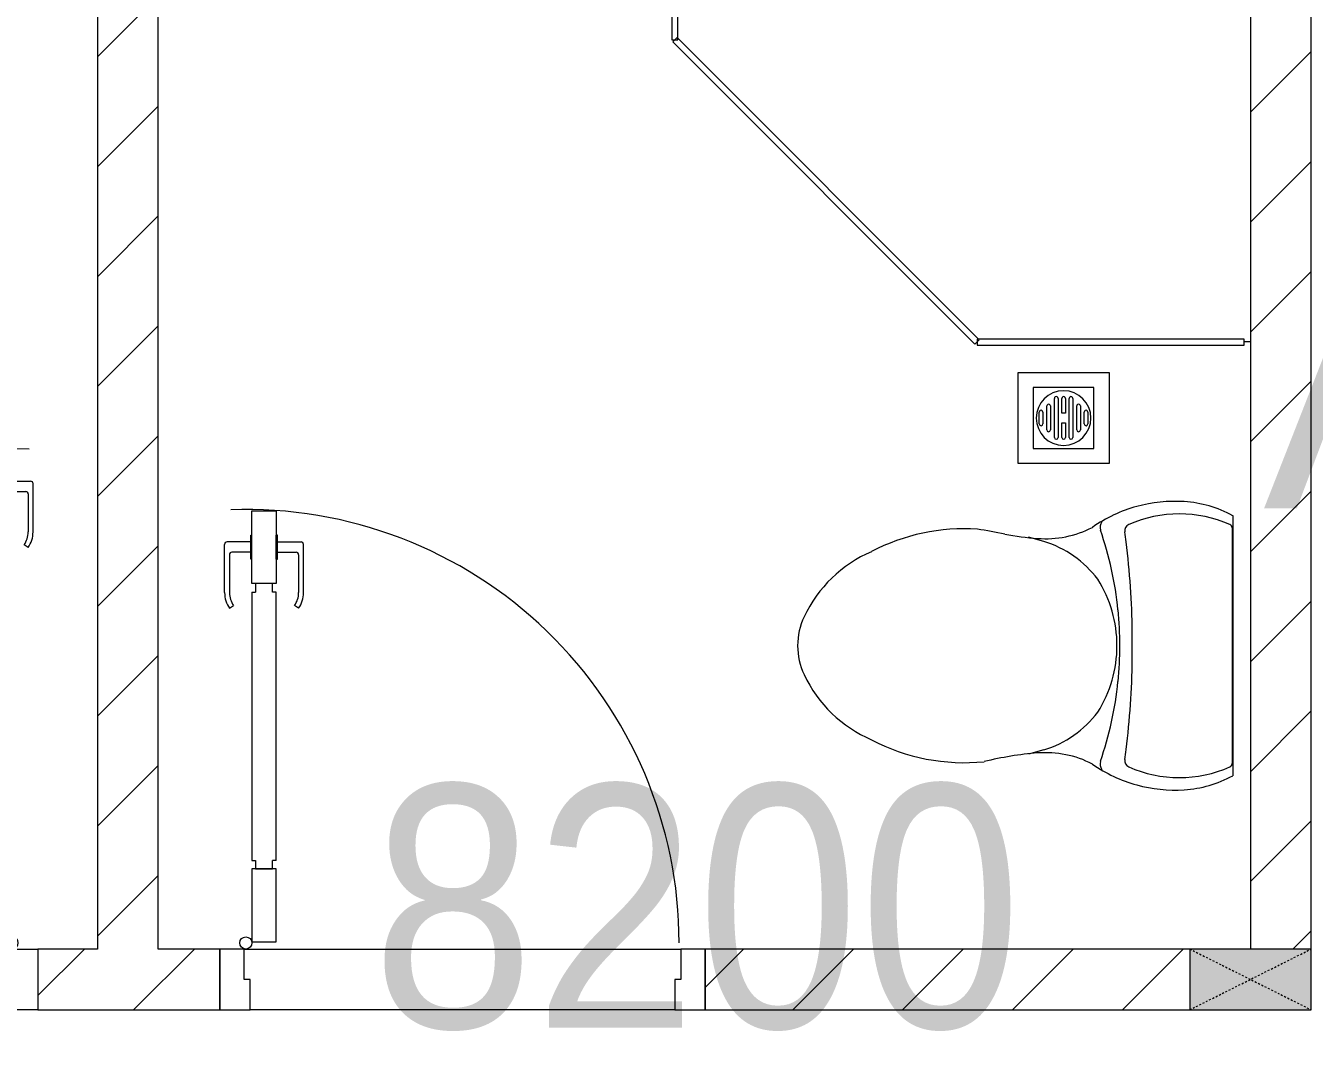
# Model space of a CAD drawing. Header units: millimetres. Extents: x 962 to 239635, y -15958 to 82755.
# Drawn here: x 125685 to 127809, y 28767 to 30458 of the extents above; entities that cross this region are included whole.
import ezdxf

# ---------------------------------------------------------------- set-up
doc = ezdxf.new("R2010")
doc.units = ezdxf.units.MM
doc.linetypes.add('Dash', pattern=[6, 3, -3])
for name, color, linetype, lineweight in [('0-1', 7, 'Continuous', 5), ('A-ANNO-DIMS', 211, 'Continuous', 9), ('A-ANNO-DIMS-160', 211, 'Continuous', 9), ('A-AREA-IDEN', 2, 'Continuous', 9), ('A-DETL-GENF-1', 9, 'Continuous', 9), ('A-DOOR-1', 254, 'Continuous', 9), ('A-DOOR-2', 9, 'Continuous', 9), ('A-FLOR-2', 9, 'Continuous', 9), ('A-GLAZ-CURT-1', 254, 'Continuous', 9), ('A-GLAZ-CURT-2', 9, 'Continuous', 9), ('A-WALL-1', 253, 'Continuous', 18), ('A-WALL-2', 9, 'Continuous', 9), ('A-WALL-PATT-1', 10, 'Continuous', 9), ('M-EQPM-1', 254, 'Continuous', 9), ('P-SANR-FIXT-1', 254, 'Continuous', 9), ('S-COLS', 52, 'Continuous', 9), ('S-COLS-3', 254, 'Continuous', 9), ('S-COLS-4', 253, 'Continuous', 18), ('S-COLS-HDLN-1', 9, 'Dash', 9)]:
    doc.layers.add(name, color=color, linetype=linetype, lineweight=lineweight)
doc.styles.add('Arial_11', font='arial_0.ttf', dxfattribs={"height": 400})
doc.styles.add('UTM Avo', font='UTM Avo.ttf', dxfattribs={"width": 0.9, "height": 400})
doc.dimstyles.new('1_Dim_chi_tiet_2_5', dxfattribs={"dimscale": 304.8, "dimtxt": 399.720379, "dimasz": 0.629921, "dimexe": 0.524934, "dimexo": 0.0625, "dimgap": 0.052493, "dimtad": 1, "dimdec": 0, "dimrnd": 5, "dimzin": 0, "dimdsep": 46, "dimtxsty": 'UTM Avo', "dimblk1": 'OBLIQUE', "dimblk2": 'OBLIQUE', "dimsah": 1, "dimcen": 0.09, "dimdle": 0.524934, "dimazin": 0, "dimtfac": 1, "dimtdec": 4, "dimtix": 1, "dimtmove": 0, "dimatfit": 3, "dimfxl": 1.049869, "dimfxlon": 1, "dimtvp": 1, "dimtolj": 1, "dimtzin": 0, "dimarcsym": 2})
doc.dimstyles.new('1_Dim_chi_tiet_2_5_1', dxfattribs={"dimscale": 304.8, "dimtxt": 399.720379, "dimasz": 0.629921, "dimexe": 0.524934, "dimexo": 0.0625, "dimgap": 0.052493, "dimtad": 1, "dimdec": 0, "dimrnd": 5, "dimzin": 0, "dimdsep": 46, "dimtxsty": 'UTM Avo', "dimblk1": 'OBLIQUE', "dimblk2": 'OBLIQUE', "dimsah": 1, "dimcen": 0.09, "dimdle": 0.524934, "dimazin": 0, "dimtfac": 1, "dimtdec": 4, "dimtix": 1, "dimtmove": 0, "dimatfit": 3, "dimfxl": 1.049869, "dimfxlon": 1, "dimtvp": 1, "dimtolj": 1, "dimtzin": 0, "dimarcsym": 2})
pattern_1 = [(45, (0, 0), (-90.50967, 90.50967), [])]

# ---------------------------------------------------------------- blocks, each defined once
blk = doc.blocks.new('DOOR_CW_01 CANH MO-PANEL KINH - DIW_01-900x2200-CỬA GỖ VÂN LAMINATE-553375-TKCS_MB TẦNG 2')
at = {"layer": 'A-DETL-GENF-1'}
for p, q in [((-397, -182), (-397, -62)), ((-397, -62), (-357, -62)), ((-357, -62), (-357, -182)), ((-357, -182), (-397, -182)), ((-391, -196), (-391, -182)), ((-391, -182), (-363, -182)), ((-363, -182), (-363, -196)), ((-397, -196), (-391, -196)), ((-397, -738), (-397, -196)), ((-357, -196), (-363, -196)), ((-357, -196), (-357, -738)), ((-433.9, -711.2), (-427.3, -715.8)), ((-320.1, -711.2), (-326.7, -715.8)), ((-442, -737), (-442, -816.5)), ((-434, -799.5), (-434, -737)), ((-397, -738), (-391, -738)), ((-391, -752), (-391, -738)), ((-357, -738), (-363, -738)), ((-363, -738), (-363, -752)), ((-320, -799.5), (-320, -737)), ((-312, -737), (-312, -816.5)), ((-357, -752), (-397, -752)), ((-397, -752), (-397, -872)), ((-363, -752), (-391, -752)), ((-357, -872), (-357, -752)), ((-399, -803.5), (-430, -803.5)), ((-399, -792.2), (-399, -831.8)), ((-397, -792.2), (-399, -792.2)), ((-397, -792.2), (-397, -831.8)), ((-357, -792.2), (-357, -831.8)), ((-357, -792.2), (-355, -792.2)), ((-355, -792.2), (-355, -831.8)), ((-355, -803.5), (-324, -803.5)), ((-399, -820.5), (-438, -820.5)), ((-355, -820.5), (-316, -820.5)), ((-399, -831.8), (-397, -831.8)), ((-355, -831.8), (-357, -831.8)), ((-397, -872), (-357, -872))]:
    blk.add_line(p, q, dxfattribs=at)
blk.add_circle((-407, -60), 10, dxfattribs=at)
for centre, radius, start, end in [((-407, -60), 814, 268, 0), ((-397, -737), 45, 145, 180), ((-397, -737), 37, 145, 180), ((-357, -737), 37, 0, 35), ((-357, -737), 45, 360, 35), ((-430, -799.5), 4, 180, 270), ((-324, -799.5), 4, 270, 0), ((-438, -816.5), 4, 180, 270), ((-316, -816.5), 4, 270, 0)]:
    blk.add_arc(centre, radius, start, end, dxfattribs=at)
at = {"layer": 'A-DOOR-2'}
for p, q in [((-450, -50), (-450, 50)), ((-450, 50), (-400, 50)), ((-400, 50), (-400, 0)), ((400, 0), (400, 50)), ((400, 50), (450, 50)), ((450, 50), (450, -50)), ((-410, 0), (-410, -50)), ((-400, 0), (-410, 0)), ((410, 0), (400, 0)), ((410, -50), (410, 0)), ((-410, -50), (-450, -50)), ((-407, -50), (-382, -50)), ((450, -50), (410, -50))]:
    blk.add_line(p, q, dxfattribs=at)
blk = doc.blocks.new('DOOR_CW_01 CANH MO-PANEL KINH - DIG_02-800x2200-CỬA NHÔM KÍNH-V2-TKCS_MB TẦNG 2')
at = {"layer": 'A-DETL-GENF-1'}
for p, q in [((-347, 772), (-307, 772)), ((-347, 652), (-347, 772)), ((-307, 772), (-307, 652)), ((-349, 731.8), (-347, 731.8)), ((-349, 692.2), (-349, 731.8)), ((-347, 692.2), (-347, 731.8)), ((-307, 692.2), (-307, 731.8)), ((-305, 731.8), (-307, 731.8)), ((-305, 692.2), (-305, 731.8)), ((-392, 637), (-392, 716.5)), ((-349, 720.5), (-388, 720.5)), ((-349, 703.5), (-380, 703.5)), ((-305, 720.5), (-266, 720.5)), ((-305, 703.5), (-274, 703.5)), ((-262, 637), (-262, 716.5)), ((-384, 699.5), (-384, 637)), ((-347, 692.2), (-349, 692.2)), ((-307, 692.2), (-305, 692.2)), ((-270, 699.5), (-270, 637)), ((-307, 652), (-347, 652)), ((-347, 638), (-341, 638)), ((-347, 638), (-347, 196)), ((-313, 652), (-341, 652)), ((-341, 652), (-341, 638)), ((-313, 638), (-313, 652)), ((-307, 638), (-313, 638)), ((-307, 196), (-307, 638)), ((-383.9, 611.2), (-377.3, 615.8)), ((-270.1, 611.2), (-276.7, 615.8)), ((-347, 196), (-341, 196)), ((-341, 196), (-341, 182)), ((-307, 196), (-313, 196)), ((-313, 182), (-313, 196)), ((-307, 182), (-347, 182)), ((-347, 182), (-347, 62)), ((-341, 182), (-313, 182)), ((-307, 62), (-307, 182)), ((-347, 62), (-307, 62))]:
    blk.add_line(p, q, dxfattribs=at)
blk.add_circle((-357, 60), 10, dxfattribs=at)
for centre, radius, start, end in [((-357, 60), 714, 360, 92), ((-388, 716.5), 4, 90, 180), ((-380, 699.5), 4, 90, 180), ((-274, 699.5), 4, 0, 90), ((-266, 716.5), 4, 0, 90), ((-347, 637), 45, 180, 215), ((-347, 637), 37, 180, 215), ((-307, 637), 37, 325, 0), ((-307, 637), 45, 325, 0)]:
    blk.add_arc(centre, radius, start, end, dxfattribs=at)
at = {"layer": 'A-DOOR-2'}
for p, q in [((-360, 50), (-400, 50)), ((-400, 50), (-400, -50)), ((-360, 0), (-360, 50)), ((-357, 50), (-332, 50)), ((400, 50), (360, 50)), ((360, 50), (360, 0)), ((400, -50), (400, 50)), ((-350, 0), (-360, 0)), ((-350, -50), (-350, 0)), ((360, 0), (350, 0)), ((350, 0), (350, -50)), ((-400, -50), (-350, -50)), ((350, -50), (400, -50))]:
    blk.add_line(p, q, dxfattribs=at)
blk = doc.blocks.new('TOILET - TOILET-400871-TKCS_MB TẦNG 2')
at = {"layer": 'P-SANR-FIXT-1'}
for p, q in [((-171.7, 330.3), (-178.6, 355.5)), ((171.7, 330.3), (178.6, 355.5)), ((214.2, 19), (-214.2, 19)), ((194, 19.9), (-194, 19.9))]:
    blk.add_line(p, q, dxfattribs=at)
for centre, radius, start, end in [((45.1, 528.6), 217.6, 115.2282, 156.7784), ((0, 624.4), 111.7, 64.7718, 115.2282), ((-45.1, 528.6), 217.6, 23.2216, 64.7718), ((137.1, 461.2), 329.8, 152.3122, 185.6513), ((-137.1, 461.2), 329.8, 356.3165, 27.6878), ((-719.2, 297.5), 544.3, 4.5441, 13.9464), ((-1948.3, 805.1), 2171.2, 349.1051, 350.319), ((719.2, 297.5), 544.3, 169.7121, 175.4559), ((-343.5, 327.4), 167.3, 332.62, 4.5441), ((343.5, 327.4), 167.3, 175.4559, 207.38), ((-0.4, 384), 179.5, 197.4036, 232.5964), ((0.4, 384), 179.5, 307.4036, 342.5964), ((-4, 115.7), 233.6, 144.7853, 164.7039), ((-195, 224.1), 13.8, 71.0073, 129.3276), ((0.6, 792.1), 586.9, 251.0073, 264.1678), ((0, 416), 206.1, 237.9268, 270), ((0, 416), 206.1, 270, 302.0732), ((-0.6, 792.1), 586.9, 275.8322, 288.9927), ((195, 224.1), 13.8, 50.6724, 108.9927), ((4, 115.7), 233.6, 15.2961, 35.2147), ((-189.1, 185.5), 11.7, 82.4212, 154.5895), ((178.9, 2951.3), 2778.4, 262.4212, 262.7649), ((-14.3, 1400.4), 1215.6, 262.593, 269.6026), ((0, 786.7), 581.5, 264.1678, 275.8322), ((14.3, 1400.4), 1215.6, 270.3974, 277.407), ((-178.9, 2951.3), 2778.4, 277.2351, 277.5788), ((189.1, 185.5), 11.7, 25.4105, 97.5788), ((1.9, 114.1), 239.7, 164.7039, 183.5487), ((-9.8, 107.2), 207.3, 156.2862, 203.7138), ((0, 3462.8), 3278, 269.6026, 270.3974), ((9.8, 107.2), 207.3, 336.2862, 23.7138), ((-1.9, 114.1), 239.7, 356.4513, 15.2961), ((-46.1, 111.1), 191.6, 183.5487, 208.7191), ((46.1, 111.1), 191.6, 331.2809, 356.4513), ((-193.7, 26.4), 6.48, 203.7138, 267.6832), ((193.7, 26.4), 6.48, 272.3168, 336.2862)]:
    blk.add_arc(centre, radius, start, end, dxfattribs=at)
blk = doc.blocks.new('THU NUOC - THU NUOC-455054-TKCS_MB TẦNG 2')
at = {"layer": 'M-EQPM-1'}
for p, q in [((-66.3, -70.6), (-66.3, 79.4)), ((-66.3, 79.4), (83.7, 79.4)), ((83.7, 79.4), (83.7, -70.6)), ((58.7, 54.4), (-41.3, 54.4)), ((-41.3, 54.4), (-41.3, -45.6)), ((-1.1, 44.5), (18.5, 44.5)), ((58.7, -45.6), (58.7, 54.4)), ((-11, 32.1), (28.5, 32.1)), ((28.5, 26.1), (-11, 26.1)), ((18.5, 38.5), (-1.1, 38.5)), ((-23.3, 19.6), (40.9, 19.6)), ((40.9, 13.6), (-23.3, 13.6)), ((-23.3, 7.2), (0.7, 7.2)), ((0.7, 1.2), (-23.3, 1.2)), ((0.7, 7.2), (0.7, 1.2)), ((16.7, 1.2), (16.7, 7.2)), ((16.7, 7.2), (40.9, 7.2)), ((40.9, 1.2), (16.7, 1.2)), ((-23.3, -4.8), (40.9, -4.8)), ((40.9, -10.8), (-23.3, -10.8)), ((-11, -17.3), (28.5, -17.3)), ((28.5, -23.3), (-11, -23.3)), ((-1.1, -29.6), (18.5, -29.6)), ((18.5, -35.6), (-1.1, -35.6)), ((-41.3, -45.6), (58.7, -45.6)), ((83.7, -70.6), (-66.3, -70.6))]:
    blk.add_line(p, q, dxfattribs=at)
for centre, radius, start, end in [((8.7, 4.4), 45, 0, 180), ((8.7, 4.4), 45, 360, 180), ((-1.1, 41.5), 3, 90, 270), ((18.5, 41.5), 3, 270, 90), ((-11, 29.1), 3, 90, 270), ((28.5, 29.1), 3, 270, 90), ((8.7, 4.4), 45, 180, 0), ((8.7, 4.4), 45, 180, 360), ((-23.3, 16.6), 3, 90, 270), ((-23.3, 4.2), 3, 90, 270), ((40.9, 16.6), 3, 270, 90), ((40.9, 4.2), 3, 270, 90), ((-23.3, -7.8), 3, 90, 270), ((-11, -20.3), 3, 90, 270), ((28.5, -20.3), 3, 270, 90), ((40.9, -7.8), 3, 270, 90), ((-1.1, -32.6), 3, 90, 270), ((18.5, -32.6), 3, 270, 90)]:
    blk.add_arc(centre, radius, start, end, dxfattribs=at)
blk = doc.blocks.new('System Panel - Glazed-901200-TKCS_MB TẦNG 2')
at = {"layer": 'A-GLAZ-CURT-2'}
for p, q in [((220.1, 5), (-220.1, 5)), ((-220.1, 5), (-220.1, -5)), ((220.1, -5), (220.1, 5)), ((-220.1, -5), (220.1, -5))]:
    blk.add_line(p, q, dxfattribs=at)
blk = doc.blocks.new('System Panel - Glazed-579637-TKCS_MB TẦNG 2')
at = {"layer": 'A-GLAZ-CURT-2'}
for p, q in [((352.2, 5), (-352.2, 5)), ((-352.2, 5), (-352.2, -5)), ((352.2, -5), (352.2, 5)), ((-352.2, -5), (352.2, -5))]:
    blk.add_line(p, q, dxfattribs=at)
blk = doc.blocks.new('System Panel - Glazed-901201-TKCS_MB TẦNG 2')
at = {"layer": 'A-GLAZ-CURT-2'}
for p, q in [((221.2, 5), (-221.2, 5)), ((-221.2, 5), (-221.2, -5)), ((221.2, -5), (221.2, 5)), ((-221.2, -5), (221.2, -5))]:
    blk.add_line(p, q, dxfattribs=at)
blk = doc.blocks.new('G1_SOF - BO TRU - 100x200-745959-TKCS_MB TẦNG 2')
at = {"layer": 'S-COLS'}
blk.add_hatch(color=256, dxfattribs=at).paths.add_polyline_path([(-50, 100), (-50, -100), (50, -100), (50, 100)])
at = {"layer": 'S-COLS-4'}
for p, q in [((50, 100), (-50, 100)), ((-50, 100), (-50, -100)), ((50, -100), (50, 100)), ((-50, -100), (50, -100))]:
    blk.add_line(p, q, dxfattribs=at)
at = {"layer": 'S-COLS-HDLN-1'}
for p, q in [((50, 100), (-50, -100)), ((-50, 100), (50, -100))]:
    blk.add_line(p, q, dxfattribs=at)
blk = doc.blocks.new('NCV_TKTC_TANG 2_rvt-1-TKCS_MB TẦNG 2')
at = {"layer": 'A-WALL-PATT-1'}
h = blk.add_hatch(dxfattribs=at)
h.set_pattern_fill('FP_1', color=256, style=0, pattern_type=2)
h.set_pattern_definition(pattern_1)
h.paths.add_polyline_path([(66048.4, 28936.9), (66052.6, 28936.9), (66052.6, 31236.9), (65952.6, 31236.9), (65952.6, 28936.9)])
h.paths.add_polyline_path([(65957.3, 31336.9), (66052.6, 31336.9), (66052.6, 33336.9), (65952.6, 33336.9), (65952.6, 31336.9)])
h = blk.add_hatch(dxfattribs=at)
h.set_pattern_fill('FP_1', color=256, style=0, pattern_type=2)
h.set_pattern_definition(pattern_1)
h.paths.add_polyline_path([(64152.6, 28936.9), (64152.6, 30886.9), (64052.6, 30886.9), (64052.6, 28936.9)])
h = blk.add_hatch(dxfattribs=at)
h.set_pattern_fill('FP_1', color=256, style=0, pattern_type=2)
h.set_pattern_definition(pattern_1)
h.paths.add_polyline_path([(65852.6, 28836.9), (65852.6, 28936.9), (65054.2, 28936.9), (65054.2, 28836.9), (65786.7, 28836.9)])
h.paths.add_polyline_path([(63954.6, 28836.9), (64254.2, 28836.9), (64254.2, 28936.9), (63954.6, 28936.9), (63954.6, 28908.1)])
h.paths.add_polyline_path([(62552.6, 28836.9), (62552.6, 28936.9), (62154.6, 28936.9), (62154.6, 28836.9)])
h.paths.add_polyline_path([(63054.6, 28836.9), (63054.6, 28936.9), (62752.6, 28936.9), (62752.6, 28836.9)])
h.paths.add_polyline_path([(61254.6, 28836.9), (61254.6, 28936.9), (61052.6, 28936.9), (61052.6, 28836.9)])
at = {"layer": 'A-FLOR-2'}
for p, q in [((65952.6, 29936.9), (65942.6, 29936.9)), ((65004.2, 28836.9), (64304.2, 28836.9))]:
    blk.add_line(p, q, dxfattribs=at)
at = {"layer": 'A-WALL-1'}
for p, q in [((65952.6, 31236.9), (65952.6, 28936.9)), ((66052.6, 28936.9), (66052.6, 31236.9)), ((64052.6, 30886.9), (64052.6, 28936.9)), ((64152.6, 28936.9), (64152.6, 30886.9)), ((64052.6, 28936.9), (63954.6, 28936.9)), ((63954.6, 28936.9), (63954.6, 28836.9)), ((64254.2, 28936.9), (64152.6, 28936.9)), ((64254.2, 28836.9), (64254.2, 28936.9)), ((65852.6, 28936.9), (65054.2, 28936.9)), ((65054.2, 28936.9), (65054.2, 28836.9)), ((63954.6, 28836.9), (64254.2, 28836.9)), ((65054.2, 28836.9), (65852.6, 28836.9))]:
    blk.add_line(p, q, dxfattribs=at)
at = {"layer": 'A-WALL-2'}
for p, q in [((64294.2, 28936.9), (65014.2, 28936.9)), ((65004.2, 28836.9), (64304.2, 28836.9))]:
    blk.add_line(p, q, dxfattribs=at)
at = {"layer": 'A-DOOR-1', "rotation": 180}
blk.add_blockref('DOOR_CW_01 CANH MO-PANEL KINH - DIW_01-900x2200-CỬA GỖ VÂN LAMINATE-553375-TKCS_MB TẦNG 2', (63504.6, 28886.9), dxfattribs=at)
at = {"layer": 'A-DOOR-1'}
blk.add_blockref('DOOR_CW_01 CANH MO-PANEL KINH - DIG_02-800x2200-CỬA NHÔM KÍNH-V2-TKCS_MB TẦNG 2', (64654.2, 28886.9), dxfattribs=at)
at = {"layer": 'A-GLAZ-CURT-1'}
for name, p, rotation in [('System Panel - Glazed-901201-TKCS_MB TẦNG 2', (65004.2, 30655.8), 90), ('System Panel - Glazed-579637-TKCS_MB TẦNG 2', (65253.2, 30185.6), 134.9999999999997), ('System Panel - Glazed-901200-TKCS_MB TẦNG 2', (65722.4, 29936.5), 180)]:
    blk.add_blockref(name, p, dxfattribs=dict(at, rotation=rotation))
at = {"layer": 'M-EQPM-1', "rotation": 89.99999999999974}
blk.add_blockref('THU NUOC - THU NUOC-455054-TKCS_MB TẦNG 2', (65649.1, 29802.8), dxfattribs=at)
at = {"layer": 'P-SANR-FIXT-1', "rotation": 90.00000000000034}
blk.add_blockref('TOILET - TOILET-400871-TKCS_MB TẦNG 2', (65942.6, 29436.5), dxfattribs=at)
at = {"layer": 'S-COLS-3', "rotation": 89.99999999999945}
blk.add_blockref('G1_SOF - BO TRU - 100x200-745959-TKCS_MB TẦNG 2', (65952.6, 28886.9), dxfattribs=at)
blk = doc.blocks.new('DIMBLOCK62-TKCS_MB TẦNG 2')
at = {"layer": 'A-ANNO-DIMS-160'}
for p, q in [((122703.5, 29007.8), (122703.5, 28527.8)), ((122703.5, 28687.8), (122703.5, 29007.8)), ((130903.5, 29007.8), (130903.5, 28527.8)), ((130903.5, 28687.8), (130903.5, 29007.8)), ((122703.5, 28687.8), (130903.5, 28687.8))]:
    blk.add_line(p, q, dxfattribs=at)
at = {"layer": 'A-ANNO-DIMS-160', "lineweight": 25}
for p, q in [((122703.5, 28687.8), (122799.5, 28783.8)), ((130903.5, 28687.8), (130999.5, 28783.8)), ((122703.5, 28687.8), (122607.5, 28591.8)), ((130903.5, 28687.8), (130807.5, 28591.8))]:
    blk.add_line(p, q, dxfattribs=at)
at = {"layer": 'A-ANNO-DIMS-160', "color": 0, "insert": (126255.7, 29207.5), "char_height": 400, "width": 1314.636, "attachment_point": 1, "line_spacing_factor": 1.110334, "style": 'UTM Avo'}
blk.add_mtext('8200', dxfattribs=at)
blk = doc.blocks.new('_Oblique')
at = {"color": 0, "linetype": 'ByBlock', "lineweight": -2}
blk.add_line((-0.5, -0.5), (0.5, 0.5), dxfattribs=at)
blk = doc.blocks.new('DIMBLOCK287-TKCS_MB TẦNG 2')
at = {"layer": 'A-ANNO-DIMS-160'}
for p, q in [((125630.1, 33496.9), (125630.1, 24576.9)), ((125950.1, 33336.9), (125470.1, 33336.9)), ((125630.1, 33336.9), (125950.1, 33336.9)), ((125950.1, 24736.9), (125470.1, 24736.9)), ((125630.1, 24736.9), (125950.1, 24736.9))]:
    blk.add_line(p, q, dxfattribs=at)
at = {"layer": 'A-ANNO-DIMS-160', "lineweight": 25}
for p, q in [((125630.1, 33336.9), (125534.1, 33432.9)), ((125630.1, 33336.9), (125726.1, 33240.9)), ((125630.1, 24736.9), (125534.1, 24832.9)), ((125630.1, 24736.9), (125726.1, 24640.9))]:
    blk.add_line(p, q, dxfattribs=at)
at = {"layer": 'A-ANNO-DIMS-160', "color": 0, "insert": (125110.5, 28489.2), "char_height": 400, "width": 1314.636, "attachment_point": 1, "rotation": 90, "line_spacing_factor": 1.110334, "style": 'UTM Avo'}
blk.add_mtext('8600', dxfattribs=at)

msp = doc.modelspace()

# ---------------------------------------------------------------- block references
at = {"layer": '0-1'}
msp.add_blockref('NCV_TKTC_TANG 2_rvt-1-TKCS_MB TẦNG 2', (61750.9, 0), dxfattribs=at)

# ---------------------------------------------------------------- texts
at = {"layer": 'A-AREA-IDEN', "insert": (128843.3, 29657), "char_height": 400, "width": 2233.6, "attachment_point": 8, "line_spacing_factor": 0.936439, "style": 'Arial_11'}
msp.add_mtext('\\pt8,16,24,32,40,48,56,64,72,80,88,96,104,112,120,128,136,144,152,160,168,176,184,192,200,208,216,224,232,240,248,256;A2.02.05', dxfattribs=at)

# ---------------------------------------------------------------- dimensions: what is measured, and where the dimension line sits
at = {"layer": 'A-ANNO-DIMS'}
dim = msp.add_linear_dim(base=(125630.1, 24736.9), p1=(125950.1, 33336.9), p2=(125950.1, 24736.9), angle=90, dimstyle='1_Dim_chi_tiet_2_5_1', override={"dimpost": '<>', "dimfxl": 8600}, dxfattribs=at)
dim.commit()
dim.dimension.update_dxf_attribs({"geometry": 'DIMBLOCK287-TKCS_MB TẦNG 2', "text_midpoint": (125407.1, 29036.9)})
dim = msp.add_linear_dim(base=(130903.5, 28687.8), p1=(122703.5, 29007.8), p2=(130903.5, 29007.8), dimstyle='1_Dim_chi_tiet_2_5', override={"dimpost": '<>', "dimfxl": 8200}, dxfattribs=at)
dim.commit()
dim.dimension.update_dxf_attribs({"geometry": 'DIMBLOCK62-TKCS_MB TẦNG 2', "text_midpoint": (126803.5, 28910.8)})

doc.saveas('drawing.dxf')
